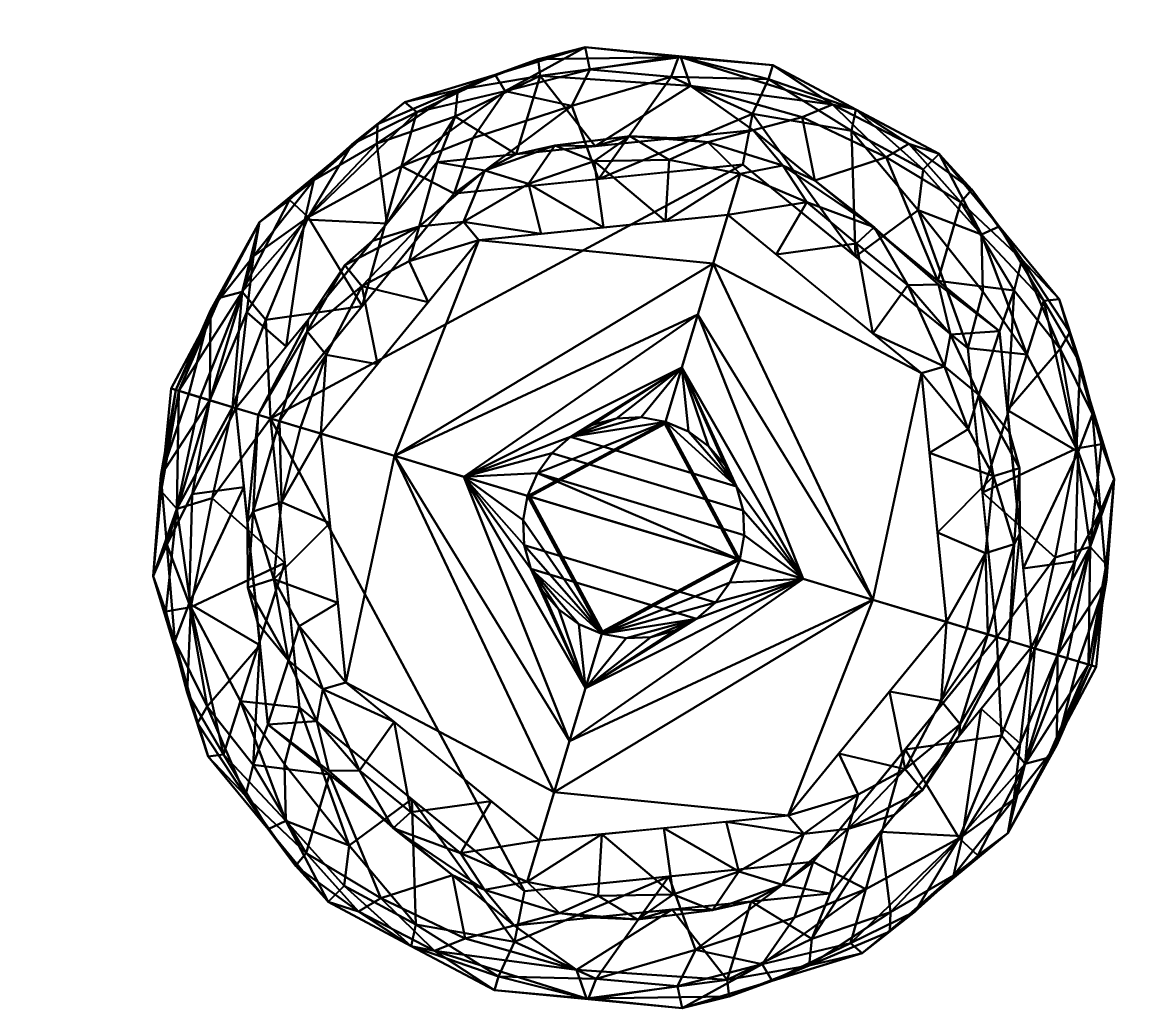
# Model space of a CAD drawing. Header units: millimetres. Extents: x -1750 to 1750, y -600 to 600.
# Drawn here: x 420.83 to 467.97, y 172.81 to 214.85 of the extents above; entities that cross this region are included whole.
import ezdxf

# ---------------------------------------------------------------- set-up
doc = ezdxf.new("R2010")
doc.units = ezdxf.units.MM
doc.layers.add('I-FURN-PNLS', color=7, linetype='Continuous', lineweight=40)

msp = doc.modelspace()

# ---------------------------------------------------------------- meshes
at = {"layer": 'I-FURN-PNLS', "color": 250, "true_color": 0x141414}
mesh = msp.add_polyface(dxfattribs=at)
corners = [(0, 600, 700), (0, 58.863, 700), (130, 58.863, 700), (130, -56.137, 700), (0, -56.137, 700), (0, -600, 700), (1550, -600, 700), (1594.504, -594.986, 700), (1636.777, -580.194, 700), (1674.698, -556.366, 700), (1706.366, -524.698, 700), (1730.194, -486.777, 700), (1744.986, -444.504, 700), (1750, -400, 700), (1750, 400, 700), (1744.986, 444.504, 700), (1730.194, 486.777, 700), (1706.366, 524.698, 700), (1674.698, 556.366, 700), (1636.777, 580.194, 700), (1594.504, 594.986, 700), (1550, 600, 700), (715.7, 60.559, 700), (715.7, -59.9, 700), (445.7, -59.9, 700), (445.7, 60.559, 700)]
mesh.append_faces([[corners[k] for k in face] for face in [(2, 25, 0, 1), (8, 13, 7)]], dxfattribs={"vtx0": -1, "vtx1": -1, "color": 250})
mesh.append_faces([[corners[k] for k in face] for face in [(21, 22, 14, 20)]], dxfattribs={"vtx0": -1, "vtx1": -1, "vtx2": -1, "color": 250})
mesh.append_faces([[corners[k] for k in face] for face in [(13, 23, 6, 7)]], dxfattribs={"vtx0": -1, "vtx1": -1, "vtx3": -1, "color": 250})
mesh.append_faces([[corners[k] for k in face] for face in [(22, 21, 0, 25), (25, 2, 3, 24), (18, 14, 15), (14, 22, 23, 13), (9, 12, 13, 8)]], dxfattribs={"vtx0": -1, "vtx2": -1, "color": 250})
mesh.append_faces([[corners[k] for k in face] for face in [(14, 18, 19, 20)]], dxfattribs={"vtx0": -1, "vtx3": -1, "color": 250})
mesh.append_faces([[corners[k] for k in face] for face in [(5, 6, 23, 24)]], dxfattribs={"vtx1": -1, "vtx3": -1, "color": 250})
mesh.append_faces([[corners[k] for k in face] for face in [(10, 11, 12, 9)]], dxfattribs={"vtx2": -1, "color": 250})
mesh.append_faces([[corners[k] for k in face] for face in [(3, 4, 5, 24)]], dxfattribs={"vtx2": -1, "vtx3": -1, "color": 250})
mesh.append_faces([[corners[k] for k in face] for face in [(15, 16, 17, 18)]], dxfattribs={"vtx3": -1, "color": 250})
mesh = msp.add_polyface(dxfattribs=at)
corners = [(0, 600, 675), (1550, 600, 675), (1594.504, 594.986, 675), (1636.777, 580.194, 675), (1674.698, 556.366, 675), (1706.366, 524.698, 675), (1730.194, 486.777, 675), (1744.986, 444.504, 675), (1750, 400, 675), (1750, -400, 675), (1744.986, -444.504, 675), (1730.194, -486.777, 675), (1706.366, -524.698, 675), (1674.698, -556.366, 675), (1636.777, -580.194, 675), (1594.504, -594.986, 675), (1550, -600, 675), (0, -600, 675), (0, -56.137, 675), (130, -56.137, 675), (130, 58.863, 675), (0, 58.863, 675), (715.7, 60.559, 675), (445.7, 60.559, 675), (445.7, -59.9, 675), (715.7, -59.9, 675)]
mesh.append_faces([[corners[k] for k in face] for face in [(19, 24, 17, 18), (3, 8, 2)]], dxfattribs={"vtx0": -1, "vtx1": -1, "color": 250})
mesh.append_faces([[corners[k] for k in face] for face in [(16, 25, 9, 15)]], dxfattribs={"vtx0": -1, "vtx1": -1, "vtx2": -1, "color": 250})
mesh.append_faces([[corners[k] for k in face] for face in [(8, 22, 1, 2)]], dxfattribs={"vtx0": -1, "vtx1": -1, "vtx3": -1, "color": 250})
mesh.append_faces([[corners[k] for k in face] for face in [(25, 16, 17, 24), (13, 9, 10), (4, 7, 8, 3)]], dxfattribs={"vtx0": -1, "vtx2": -1, "color": 250})
mesh.append_faces([[corners[k] for k in face] for face in [(9, 13, 14, 15)]], dxfattribs={"vtx0": -1, "vtx3": -1, "color": 250})
mesh.append_faces([[corners[k] for k in face] for face in [(23, 24, 19, 20), (8, 9, 25, 22), (0, 1, 22, 23)]], dxfattribs={"vtx1": -1, "vtx3": -1, "color": 250})
mesh.append_faces([[corners[k] for k in face] for face in [(5, 6, 7, 4)]], dxfattribs={"vtx2": -1, "color": 250})
mesh.append_faces([[corners[k] for k in face] for face in [(20, 21, 0, 23)]], dxfattribs={"vtx2": -1, "vtx3": -1, "color": 250})
mesh.append_faces([[corners[k] for k in face] for face in [(10, 11, 12, 13)]], dxfattribs={"vtx3": -1, "color": 250})
at = {"layer": 'I-FURN-PNLS', "color": 7, "true_color": 0xf7f7f7}
mesh = msp.add_polyface(dxfattribs=at)
corners = [(1550, 585, 725), (0, 585, 725), (0, 58.863, 725), (135, 58.863, 725), (135, -61.137, 725), (0, -61.137, 725), (0, -585, 725), (1550, -585, 725), (1597.882, -578.696, 725), (1642.5, -560.215, 725), (1680.815, -530.815, 725), (1710.215, -492.5, 725), (1728.696, -447.882, 725), (1735, -400, 725), (1735, 400, 725), (1728.696, 447.882, 725), (1710.215, 492.5, 725), (1680.815, 530.815, 725), (1642.5, 560.215, 725), (1597.882, 578.696, 725), (444.618, 59.299, 725), (715.378, 59.299, 725), (715.378, -59.025, 725), (444.618, -59.025, 725)]
mesh.append_faces([[corners[k] for k in face] for face in [(12, 10, 11)]], dxfattribs={"vtx0": -1, "color": 7})
mesh.append_faces([[corners[k] for k in face] for face in [(22, 13, 14, 21), (1, 20, 21, 0)]], dxfattribs={"vtx0": -1, "vtx2": -1, "color": 7})
mesh.append_faces([[corners[k] for k in face] for face in [(14, 19, 0, 21), (22, 6, 7, 13), (6, 22, 23, 4)]], dxfattribs={"vtx0": -1, "vtx2": -1, "vtx3": -1, "color": 7})
mesh.append_faces([[corners[k] for k in face] for face in [(8, 9, 13, 7)]], dxfattribs={"vtx1": -1, "vtx2": -1, "color": 7})
mesh.append_faces([[corners[k] for k in face] for face in [(14, 15, 18, 19), (12, 13, 9, 10), (23, 20, 3, 4)]], dxfattribs={"vtx1": -1, "vtx3": -1, "color": 7})
mesh.append_faces([[corners[k] for k in face] for face in [(4, 5, 6)]], dxfattribs={"vtx2": -1, "color": 7})
mesh.append_faces([[corners[k] for k in face] for face in [(1, 2, 3, 20)]], dxfattribs={"vtx2": -1, "vtx3": -1, "color": 7})
mesh.append_faces([[corners[k] for k in face] for face in [(15, 16, 17, 18)]], dxfattribs={"vtx3": -1, "color": 7})
mesh = msp.add_polyface(dxfattribs=at)
corners = [(1550, 585, 700), (1597.882, 578.696, 700), (1642.5, 560.215, 700), (1680.815, 530.815, 700), (1710.215, 492.5, 700), (1728.696, 447.882, 700), (1735, 400, 700), (1735, -400, 700), (1728.696, -447.882, 700), (1710.215, -492.5, 700), (1680.815, -530.815, 700), (1642.5, -560.215, 700), (1597.882, -578.696, 700), (1550, -585, 700), (0, -585, 700), (0, -61.137, 700), (135, -61.137, 700), (135, 58.863, 700), (0, 58.863, 700), (0, 585, 700), (444.618, 59.299, 700), (444.618, -59.025, 700), (715.378, -59.025, 700), (715.378, 59.299, 700)]
mesh.append_faces([[corners[k] for k in face] for face in [(5, 3, 4)]], dxfattribs={"vtx0": -1, "color": 7})
mesh.append_faces([[corners[k] for k in face] for face in [(13, 7, 12)]], dxfattribs={"vtx0": -1, "vtx1": -1, "color": 7})
mesh.append_faces([[corners[k] for k in face] for face in [(14, 16, 21, 22)]], dxfattribs={"vtx0": -1, "vtx1": -1, "vtx3": -1, "color": 7})
mesh.append_faces([[corners[k] for k in face] for face in [(17, 20, 21, 16)]], dxfattribs={"vtx0": -1, "vtx2": -1, "color": 7})
mesh.append_faces([[corners[k] for k in face] for face in [(6, 22, 23, 0)]], dxfattribs={"vtx0": -1, "vtx2": -1, "vtx3": -1, "color": 7})
mesh.append_faces([[corners[k] for k in face] for face in [(10, 11, 8, 9)]], dxfattribs={"vtx1": -1, "color": 7})
mesh.append_faces([[corners[k] for k in face] for face in [(1, 2, 6, 0), (6, 7, 22)]], dxfattribs={"vtx1": -1, "vtx2": -1, "color": 7})
mesh.append_faces([[corners[k] for k in face] for face in [(13, 14, 22, 7)]], dxfattribs={"vtx1": -1, "vtx2": -1, "vtx3": -1, "color": 7})
mesh.append_faces([[corners[k] for k in face] for face in [(23, 20, 19, 0), (2, 3, 5, 6), (11, 12, 7, 8)]], dxfattribs={"vtx1": -1, "vtx3": -1, "color": 7})
mesh.append_faces([[corners[k] for k in face] for face in [(14, 15, 16)]], dxfattribs={"vtx2": -1, "color": 7})
mesh.append_faces([[corners[k] for k in face] for face in [(17, 18, 19, 20)]], dxfattribs={"vtx2": -1, "vtx3": -1, "color": 7})
mesh = msp.add_polyface(dxfattribs=at)
corners = [(0, -250, 675), (1062.5, -250, 675), (1062.5, -247, 675), (0, -247, 675), (0, 150, 675), (1062.5, 150, 675), (1062.5, 153, 675), (0, 153, 675), (0, 250, 675), (0, 247, 675), (1062.5, 247, 675), (1062.5, 250, 675), (0, -150, 675), (0, -153, 675), (1062.5, -153, 675), (1062.5, -150, 675)]
mesh.append_faces([[corners[k] for k in face] for face in [(1, 2, 3, 0), (5, 6, 7, 4), (10, 11, 8, 9), (14, 15, 12, 13)]], dxfattribs={"color": 7})
mesh = msp.add_polyface(dxfattribs=at)
corners = [(0, 250, 13.838), (1062.5, 250, 13.838), (1062.5, 247, 13.838), (0, 247, 13.838), (0, -150, 13.838), (1062.5, -150, 13.838), (1062.5, -153, 13.838), (0, -153, 13.838), (0, -250, 13.838), (0, -247, 13.838), (1062.5, -247, 13.838), (1062.5, -250, 13.838), (0, 150, 13.838), (0, 153, 13.838), (1062.5, 153, 13.838), (1062.5, 150, 13.838)]
mesh.append_faces([[corners[k] for k in face] for face in [(2, 3, 0, 1), (6, 7, 4, 5), (10, 11, 8, 9), (15, 12, 13, 14)]], dxfattribs={"color": 7})
mesh = msp.add_polyface(dxfattribs=at)
corners = [(0, 247, 38.838), (0, 153, 38.838), (1062.5, 153, 38.838), (1062.5, 247, 38.838)]
mesh.append_faces([[corners[k] for k in face] for face in [(2, 3, 0, 1)]], dxfattribs={"color": 7})
mesh = msp.add_polyface(dxfattribs=at)
corners = [(0, 247, 13.838), (1062.5, 247, 13.838), (1062.5, 153, 13.838), (0, 153, 13.838)]
mesh.append_faces([[corners[k] for k in face] for face in [(2, 3, 0, 1)]], dxfattribs={"color": 7})
at = {"layer": 'I-FURN-PNLS', "color": 8, "true_color": 0x7f7f7f}
mesh = msp.add_polyface(dxfattribs=at)
corners = [(0, 247, 675), (0, 153, 675), (1062.5, 153, 675), (1062.5, 247, 675)]
mesh.append_faces([[corners[k] for k in face] for face in [(2, 3, 0, 1)]], dxfattribs={"color": 8})
mesh = msp.add_polyface(dxfattribs=at)
corners = [(0, 247, 650), (1062.5, 247, 650), (1062.5, 153, 650), (0, 153, 650)]
mesh.append_faces([[corners[k] for k in face] for face in [(2, 3, 0, 1)]], dxfattribs={"color": 8})
mesh = msp.add_polyface(dxfattribs=at)
corners = [(0, 247, 350), (0, 153, 350), (1062.5, 153, 350), (1062.5, 247, 350)]
mesh.append_faces([[corners[k] for k in face] for face in [(2, 3, 0, 1)]], dxfattribs={"color": 8})
mesh = msp.add_polyface(dxfattribs=at)
corners = [(0, 247, 325), (1062.5, 247, 325), (1062.5, 153, 325), (0, 153, 325)]
mesh.append_faces([[corners[k] for k in face] for face in [(2, 3, 0, 1)]], dxfattribs={"color": 8})
at = {"layer": 'I-FURN-PNLS', "color": 250, "true_color": 0x191919}
mesh = msp.add_polyface(dxfattribs=at)
corners = [(431.367, 198.032, -0.133), (429.754, 198.517, 0.202), (428.387, 198.928, 1.156), (427.474, 199.203, 2.583), (427.153, 199.299, 4.267), (430.908, 206.362, 4.267), (437.079, 211.451, 4.267), (444.728, 213.79, 4.267), (452.69, 213.024, 4.267), (459.753, 209.27, 4.267), (464.841, 203.099, 4.267), (467.181, 195.45, 4.267), (466.415, 187.488, 4.267), (466.094, 187.584, 2.583), (465.181, 187.859, 1.156), (463.814, 188.27, 0.202), (462.202, 188.755, -0.133), (460.966, 201.016, -0.133), (451.422, 208.811, -0.133), (439.162, 207.575, -0.133), (432.964, 206.571, 1.044), (465.581, 196.759, 1.044), (429.205, 203.16, 4.267), (466.834, 191.839, 4.267), (430.173, 203.412, 1.355), (466.165, 192.584, 1.355), (448.371, 212.539, 1.156), (456.024, 210.237, 1.156), (441.336, 211.92, 1.259), (461.55, 205.839, 1.259), (431.173, 202.215, 0.266), (435.264, 202.803, -0.133), (464.671, 192.137, 0.266), (461.584, 194.885, -0.133), (436.932, 208.736, 0.419), (437.576, 211.031, 2.043), (433.993, 208.906, 4.267), (432.178, 207.31, 2.606), (440.903, 212.62, 4.267), (434.839, 209.679, 2.661), (463.466, 200.753, 0.419), (464.195, 203.023, 2.043), (466.011, 199.274, 4.267), (466.644, 196.941, 2.606), (462.297, 206.184, 4.267), (465.732, 200.385, 2.661), (445.292, 208.193, -0.133), (456.194, 204.913, -0.133), (448.709, 213.407, 4.267), (456.221, 211.147, 4.267), (452.513, 212.437, 2.027), (451.835, 210.962, 0.445), (439.963, 209.931, 0.247), (444.157, 211.303, 0.348), (444.925, 212.848, 1.527), (461.598, 203.422, 0.247), (458.856, 206.88, 0.348), (459.069, 208.593, 1.527)]
mesh.append_faces([[corners[k] for k in face] for face in [(5, 24, 22), (8, 50, 48), (1, 30, 0), (47, 56, 17), (17, 40, 33), (36, 37, 5), (7, 28, 38), (42, 45, 10), (46, 51, 18), (49, 50, 8), (9, 57, 49)]], dxfattribs={"vtx0": -1, "vtx1": -1, "color": 250})
mesh.append_faces([[corners[k] for k in face] for face in [(29, 44, 41), (32, 21, 25), (42, 43, 45), (24, 30, 1), (28, 34, 35), (27, 51, 50), (3, 22, 24), (30, 24, 20), (40, 29, 41), (37, 20, 24), (27, 47, 51), (52, 34, 28), (32, 33, 21), (23, 13, 25), (17, 56, 55), (50, 49, 27), (35, 38, 28), (30, 20, 31), (27, 49, 57), (25, 15, 32), (43, 21, 45), (28, 53, 52), (34, 20, 35), (53, 28, 54), (40, 55, 29), (34, 31, 20), (37, 39, 20), (39, 37, 36), (5, 37, 24), (35, 20, 39), (35, 39, 6), (40, 21, 33), (40, 41, 21), (11, 25, 43), (10, 45, 41), (21, 43, 25), (41, 45, 21), (52, 53, 19), (26, 48, 50), (57, 56, 27), (26, 50, 51), (26, 51, 46), (52, 19, 34), (53, 26, 46), (26, 53, 54), (26, 54, 48), (54, 28, 7), (56, 29, 55), (55, 40, 17), (29, 56, 57), (56, 47, 27), (57, 9, 29)]], dxfattribs={"vtx0": -1, "vtx1": -1, "vtx2": -1, "color": 250})
mesh.append_faces([[corners[k] for k in face] for face in [(25, 14, 15), (32, 15, 16), (39, 36, 6), (32, 16, 33), (35, 6, 38), (29, 9, 44)]], dxfattribs={"vtx0": -1, "vtx2": -1, "color": 250})
mesh.append_faces([[corners[k] for k in face] for face in [(2, 3, 24), (13, 14, 25), (7, 48, 54), (1, 2, 24), (11, 23, 25), (31, 0, 30), (19, 31, 34), (42, 11, 43), (44, 10, 41), (47, 18, 51), (46, 19, 53)]], dxfattribs={"vtx1": -1, "vtx2": -1, "color": 250})
mesh.append_faces([[corners[k] for k in face] for face in [(23, 12, 13), (3, 4, 22)]], dxfattribs={"vtx2": -1, "color": 250})
mesh = msp.add_polyface(dxfattribs=at)
corners = [(427.153, 199.299, 4.267), (427.347, 199.241, 5.585), (427.91, 199.072, 6.782), (428.79, 198.807, 7.748), (429.907, 198.471, 8.395), (438.44, 208.918, 8.395), (451.861, 210.271, 8.395), (462.308, 201.737, 8.395), (463.661, 188.316, 8.395), (464.778, 187.98, 7.748), (465.659, 187.715, 6.782), (466.221, 187.546, 5.585), (466.415, 187.488, 4.267), (467.181, 195.45, 4.267), (464.841, 203.099, 4.267), (459.753, 209.27, 4.267), (452.69, 213.024, 4.267), (444.728, 213.79, 4.267), (437.079, 211.451, 4.267), (430.908, 206.362, 4.267), (434.174, 203.694, 8.395), (462.985, 195.027, 8.395), (430.649, 204.918, 6.605), (466.599, 194.103, 6.605), (429.205, 203.16, 4.267), (466.834, 191.839, 4.267), (428.825, 202.612, 5.899), (466.848, 191.173, 5.899), (435.878, 209.707, 6.903), (464.881, 200.982, 6.903), (430.373, 202.548, 7.748), (432.827, 206.484, 7.452), (465.522, 191.974, 7.748), (465.647, 196.611, 7.452), (442.819, 212.58, 6.944), (460.677, 207.207, 6.944), (433.206, 208.154, 6.193), (466.253, 198.213, 6.193), (435.916, 210.526, 5.615), (440.903, 212.62, 4.267), (439.329, 211.976, 6.262), (433.993, 208.906, 4.267), (439.216, 210.844, 7.558), (465.301, 201.686, 5.615), (462.297, 206.184, 4.267), (463.254, 204.778, 6.262), (466.011, 199.274, 4.267), (462.929, 203.459, 7.554), (462.646, 198.382, 8.395), (442.736, 213.283, 5.588), (448.782, 213.368, 6.154), (455.23, 211.352, 6.576), (461.134, 207.748, 5.588), (456.221, 211.147, 4.267), (458.457, 209.686, 6.22), (445.151, 209.594, 8.395), (441.796, 209.256, 8.395), (457.085, 206.004, 8.395), (457.507, 209.117, 7.548), (459.696, 203.871, 8.395), (453.94, 210.825, 7.707), (449.203, 212.155, 7.647), (454.473, 208.137, 8.395), (432.04, 201.082, 8.395), (463.323, 191.671, 8.395), (436.307, 206.306, 8.395), (448.709, 213.407, 4.267), (448.506, 209.932, 8.395)]
mesh.append_faces([[corners[k] for k in face] for face in [(4, 30, 3), (10, 27, 9), (24, 26, 19), (2, 26, 1), (53, 54, 15), (19, 36, 41), (44, 45, 14), (15, 52, 44), (55, 34, 56)]], dxfattribs={"vtx0": -1, "vtx1": -1, "color": 250})
mesh.append_faces([[corners[k] for k in face] for face in [(23, 27, 13), (19, 26, 22), (26, 24, 1), (22, 30, 31), (36, 31, 28), (42, 40, 28), (40, 38, 28), (49, 34, 50), (27, 11, 25), (43, 45, 29), (33, 23, 37), (3, 30, 22), (32, 23, 33), (45, 47, 29), (28, 38, 36), (26, 3, 22), (23, 9, 27), (23, 32, 9), (30, 63, 31), (31, 36, 22), (37, 46, 43), (28, 65, 42), (47, 45, 35), (37, 29, 33), (64, 32, 33), (47, 48, 29), (49, 50, 17), (51, 50, 61), (16, 50, 51), (36, 19, 22), (38, 41, 36), (29, 37, 43), (37, 23, 13), (54, 51, 58), (40, 42, 34), (38, 40, 18), (49, 40, 34), (52, 45, 44), (35, 45, 52), (14, 45, 43), (29, 48, 33), (51, 60, 58), (40, 49, 39), (52, 15, 54), (60, 51, 61), (54, 58, 35), (42, 56, 34), (35, 52, 54), (51, 54, 53), (50, 34, 61), (59, 47, 35), (60, 62, 58), (59, 35, 58), (61, 6, 60), (55, 61, 34), (28, 31, 65)]], dxfattribs={"vtx0": -1, "vtx1": -1, "vtx2": -1, "color": 250})
mesh.append_faces([[corners[k] for k in face] for face in [(40, 39, 18), (26, 2, 3), (38, 18, 41), (42, 65, 5), (37, 13, 46), (42, 5, 56), (60, 6, 62), (30, 4, 63)]], dxfattribs={"vtx0": -1, "vtx2": -1, "color": 250})
mesh.append_faces([[corners[k] for k in face] for face in [(8, 9, 32), (20, 65, 31, 63), (10, 11, 27), (7, 48, 47), (25, 13, 27), (64, 8, 32), (21, 64, 33, 48), (57, 59, 58, 62), (17, 39, 49), (46, 14, 43), (66, 17, 50, 16), (53, 16, 51), (59, 7, 47), (67, 6, 61, 55)]], dxfattribs={"vtx1": -1, "vtx2": -1, "color": 250})
mesh.append_faces([[corners[k] for k in face] for face in [(24, 0, 1), (11, 12, 25)]], dxfattribs={"vtx2": -1, "color": 250})
mesh = msp.add_polyface(dxfattribs=at)
corners = [(463.661, 188.316, 8.395), (462.308, 201.737, 8.395), (451.861, 210.271, 8.395), (438.44, 208.918, 8.395), (429.907, 198.471, 8.395), (430.841, 198.19, 8.784), (431.754, 197.915, 9.224), (432.644, 197.648, 9.714), (433.507, 197.388, 10.252), (440.22, 205.606, 10.252), (450.778, 206.67, 10.252), (458.997, 199.957, 10.252), (460.061, 189.399, 10.252), (460.925, 189.139, 9.714), (461.814, 188.872, 9.224), (462.727, 188.597, 8.784), (435.919, 200.341, 10.252), (459.678, 193.193, 10.252), (432.973, 202.224, 8.395), (463.175, 193.139, 8.395), (432.926, 201.724, 8.998), (462.938, 192.695, 8.998), (435.707, 205.571, 8.395), (437.678, 206.177, 9.224), (445.499, 206.138, 10.252), (445.151, 209.594, 8.395), (462.742, 197.438, 8.395), (461.432, 199.031, 9.224), (454.887, 203.314, 10.252), (457.085, 206.004, 8.395), (448.287, 209.017, 9.224), (454.129, 207.211, 9.248), (458.42, 203.692, 9.303), (442.321, 207.987, 9.446), (433.728, 200.733, 9.597), (438.07, 202.973, 10.252), (435.254, 203.644, 9.359), (434.528, 204.536, 8.821), (437.251, 204.715, 9.695), (439.561, 206.378, 9.663), (461.723, 192.311, 9.597), (459.337, 196.575, 10.252), (462.056, 195.58, 9.359), (463.154, 195.925, 8.821), (460.982, 197.576, 9.695), (459.972, 200.238, 9.663), (460.228, 201.598, 9.198), (459.696, 203.871, 8.395), (459.725, 203.712, 8.826), (456.997, 206.147, 8.921), (454.473, 208.137, 8.395), (453.111, 208.767, 8.795), (449.934, 209.754, 8.779), (446.616, 210.017, 8.795), (441.796, 209.256, 8.395), (440.463, 208.554, 8.882), (445.111, 208.954, 9.247), (448.506, 209.932, 8.395), (451.307, 208.423, 9.225), (443.44, 209.618, 8.82), (456.244, 205.464, 9.406), (448.139, 206.404, 10.252), (452.833, 204.992, 10.252), (456.942, 201.636, 10.252), (442.86, 205.872, 10.252)]
mesh.append_faces([[corners[k] for k in face] for face in [(5, 18, 4)]], dxfattribs={"vtx0": -1, "color": 250})
mesh.append_faces([[corners[k] for k in face] for face in [(35, 36, 16), (15, 21, 14), (18, 37, 22), (9, 38, 35), (14, 40, 13), (11, 45, 63), (64, 39, 9)]], dxfattribs={"vtx0": -1, "vtx1": -1, "color": 250})
mesh.append_faces([[corners[k] for k in face] for face in [(21, 42, 40), (30, 58, 52), (36, 37, 20), (18, 20, 37), (42, 43, 27), (38, 39, 23), (14, 21, 40), (58, 10, 31), (15, 19, 21), (5, 20, 18), (51, 31, 49), (39, 64, 33), (39, 55, 23), (45, 11, 44), (36, 20, 34), (49, 32, 48), (49, 60, 32), (51, 49, 50), (45, 46, 32), (53, 30, 52), (38, 23, 36), (6, 34, 20), (36, 34, 16), (38, 9, 39), (37, 23, 22), (23, 37, 36), (36, 35, 38), (55, 39, 33), (43, 42, 21), (40, 42, 17), (44, 42, 27), (19, 43, 21), (27, 43, 26), (44, 27, 45), (41, 42, 44), (46, 45, 27), (45, 32, 63), (27, 1, 46), (49, 31, 60), (46, 48, 32), (1, 48, 46), (48, 29, 49), (52, 51, 2), (58, 31, 51), (57, 53, 52), (56, 30, 53), (33, 59, 55), (23, 55, 3), (33, 56, 59), (56, 53, 59), (24, 56, 33), (52, 58, 51), (56, 61, 30), (25, 59, 53), (54, 55, 59), (61, 58, 30), (62, 60, 31), (60, 63, 32)]], dxfattribs={"vtx0": -1, "vtx1": -1, "vtx2": -1, "color": 250})
mesh.append_faces([[corners[k] for k in face] for face in [(40, 17, 12), (20, 5, 6), (34, 6, 7), (49, 29, 50), (53, 57, 25), (52, 2, 57), (31, 10, 62)]], dxfattribs={"vtx0": -1, "vtx2": -1, "color": 250})
mesh.append_faces([[corners[k] for k in face] for face in [(48, 1, 47, 29), (60, 62, 28, 63)]], dxfattribs={"vtx0": -1, "vtx3": -1, "color": 250})
mesh.append_faces([[corners[k] for k in face] for face in [(8, 16, 34), (26, 1, 27), (12, 13, 40), (19, 26, 43), (3, 22, 23), (7, 8, 34), (61, 10, 58), (41, 17, 42), (25, 54, 59), (24, 61, 56), (11, 41, 44), (50, 2, 51), (54, 3, 55), (64, 24, 33)]], dxfattribs={"vtx1": -1, "vtx2": -1, "color": 250})
mesh.append_faces([[corners[k] for k in face] for face in [(15, 0, 19)]], dxfattribs={"vtx2": -1, "color": 250})
mesh = msp.add_polyface(dxfattribs=at)
corners = [(431.367, 198.032, -0.133), (439.162, 207.575, -0.133), (451.422, 208.811, -0.133), (460.966, 201.016, -0.133), (462.202, 188.755, -0.133), (454.406, 179.212, -0.133), (442.146, 177.976, -0.133), (432.603, 185.771, -0.133)]
mesh.append_faces([[corners[k] for k in face] for face in [(0, 6, 7)]], dxfattribs={"vtx0": -1, "color": 250})
mesh.append_faces([[corners[k] for k in face] for face in [(1, 2, 0)]], dxfattribs={"vtx1": -1, "color": 250})
mesh.append_faces([[corners[k] for k in face] for face in [(4, 5, 6, 0), (2, 3, 4, 0)]], dxfattribs={"vtx2": -1, "vtx3": -1, "color": 250})
mesh = msp.add_polyface(dxfattribs=at)
corners = [(450.778, 206.67, 10.252), (440.22, 205.606, 10.252), (433.507, 197.388, 10.252), (434.572, 186.83, 10.252), (442.79, 180.117, 10.252), (443.41, 182.178, 11.473), (444.061, 184.34, 12.483), (444.736, 186.586, 13.274), (445.43, 188.893, 13.838), (444.462, 189.307, 13.838), (443.611, 189.926, 13.838), (442.919, 190.719, 13.838), (442.421, 191.646, 13.838), (442.142, 192.661, 13.838), (442.095, 193.713, 13.838), (442.283, 194.747, 13.838), (442.698, 195.715, 13.838), (443.317, 196.566, 13.838), (444.11, 197.258, 13.838), (445.037, 197.757, 13.838), (446.052, 198.036, 13.838), (447.103, 198.083, 13.838), (448.138, 197.894, 13.838), (448.832, 200.201, 13.274), (449.508, 202.447, 12.483), (450.158, 204.609, 11.473), (436.638, 196.446, 12.005), (439.582, 195.56, 13.153)]
mesh.append_faces([[corners[k] for k in face] for face in [(23, 21, 22)]], dxfattribs={"vtx0": -1, "color": 250})
mesh.append_faces([[corners[k] for k in face] for face in [(6, 26, 5), (3, 26, 2), (7, 27, 6), (13, 27, 12), (25, 26, 24), (11, 7, 10), (15, 27, 14), (17, 27, 16), (18, 27, 17), (21, 23, 20), (19, 23, 18)]], dxfattribs={"vtx0": -1, "vtx1": -1, "color": 250})
mesh.append_faces([[corners[k] for k in face] for face in [(26, 6, 27), (3, 5, 26), (26, 27, 24), (12, 27, 7), (27, 18, 23), (26, 25, 1)]], dxfattribs={"vtx0": -1, "vtx1": -1, "vtx2": -1, "color": 250})
mesh.append_faces([[corners[k] for k in face] for face in [(27, 13, 14), (7, 9, 10), (7, 11, 12), (26, 1, 2), (23, 19, 20)]], dxfattribs={"vtx0": -1, "vtx2": -1, "color": 250})
mesh.append_faces([[corners[k] for k in face] for face in [(4, 5, 3), (0, 1, 25)]], dxfattribs={"vtx1": -1, "color": 250})
mesh.append_faces([[corners[k] for k in face] for face in [(23, 24, 27), (15, 16, 27)]], dxfattribs={"vtx1": -1, "vtx2": -1, "color": 250})
mesh.append_faces([[corners[k] for k in face] for face in [(7, 8, 9)]], dxfattribs={"vtx2": -1, "color": 250})
mesh = msp.add_polyface(dxfattribs=at)
corners = [(448.138, 197.894, 13.838), (449.106, 197.48, 13.838), (449.957, 196.861, 13.838), (450.649, 196.068, 13.838), (451.147, 195.141, 13.838), (451.427, 194.126, 13.838), (451.473, 193.074, 13.838), (451.285, 192.039, 13.838), (450.871, 191.072, 13.838), (450.252, 190.221, 13.838), (449.458, 189.529, 13.838), (448.531, 189.03, 13.838), (447.516, 188.751, 13.838), (446.465, 188.704, 13.838), (445.43, 188.893, 13.838), (444.736, 186.586, 13.274), (444.061, 184.34, 12.483), (443.41, 182.178, 11.473), (442.79, 180.117, 10.252), (453.348, 181.181, 10.252), (460.061, 189.399, 10.252), (458.997, 199.957, 10.252), (450.778, 206.67, 10.252), (450.158, 204.609, 11.473), (449.508, 202.447, 12.483), (448.832, 200.201, 13.274), (456.93, 190.341, 12.005), (453.986, 191.227, 13.153)]
mesh.append_faces([[corners[k] for k in face] for face in [(15, 13, 14)]], dxfattribs={"vtx0": -1, "color": 250})
mesh.append_faces([[corners[k] for k in face] for face in [(7, 27, 6), (24, 26, 23), (21, 26, 20), (5, 27, 4), (3, 25, 2), (9, 27, 8), (10, 27, 9), (25, 27, 24), (13, 15, 12), (11, 15, 10), (20, 26, 19)]], dxfattribs={"vtx0": -1, "vtx1": -1, "color": 250})
mesh.append_faces([[corners[k] for k in face] for face in [(24, 27, 26), (27, 25, 4), (17, 19, 26), (27, 10, 15), (26, 27, 16), (26, 21, 23)]], dxfattribs={"vtx0": -1, "vtx1": -1, "vtx2": -1, "color": 250})
mesh.append_faces([[corners[k] for k in face] for face in [(27, 5, 6), (25, 1, 2), (25, 3, 4), (26, 16, 17), (15, 11, 12)]], dxfattribs={"vtx0": -1, "vtx2": -1, "color": 250})
mesh.append_faces([[corners[k] for k in face] for face in [(22, 23, 21), (18, 19, 17)]], dxfattribs={"vtx1": -1, "color": 250})
mesh.append_faces([[corners[k] for k in face] for face in [(7, 8, 27), (15, 16, 27)]], dxfattribs={"vtx1": -1, "vtx2": -1, "color": 250})
mesh.append_faces([[corners[k] for k in face] for face in [(25, 0, 1)]], dxfattribs={"vtx2": -1, "color": 250})
mesh = msp.add_polyface(dxfattribs=at)
corners = [(463.661, 188.316, 8.395), (455.128, 177.869, 8.395), (441.707, 176.516, 8.395), (431.26, 185.05, 8.395), (429.907, 198.471, 8.395), (428.79, 198.807, 7.748), (427.91, 199.072, 6.782), (427.347, 199.241, 5.585), (427.153, 199.299, 4.267), (426.387, 191.337, 4.267), (428.727, 183.688, 4.267), (433.815, 177.517, 4.267), (440.878, 173.763, 4.267), (448.84, 172.997, 4.267), (456.489, 175.336, 4.267), (462.661, 180.425, 4.267), (466.415, 187.488, 4.267), (466.221, 187.546, 5.585), (465.659, 187.715, 6.782), (464.778, 187.98, 7.748), (459.395, 183.093, 8.395), (430.584, 191.76, 8.395), (462.919, 181.869, 6.605), (426.969, 192.684, 6.605), (464.363, 183.627, 4.267), (426.735, 194.948, 4.267), (464.743, 184.175, 5.899), (426.72, 195.614, 5.899), (457.69, 177.08, 6.903), (428.688, 185.805, 6.903), (463.195, 184.239, 7.748), (460.741, 180.303, 7.452), (428.046, 194.813, 7.748), (427.921, 190.176, 7.452), (450.749, 174.207, 6.944), (432.891, 179.58, 6.944), (460.362, 178.633, 6.193), (427.315, 188.574, 6.193), (457.652, 176.261, 5.615), (452.665, 174.167, 4.267), (454.239, 174.811, 6.262), (459.575, 177.881, 4.267), (454.352, 175.943, 7.558), (428.268, 185.101, 5.615), (431.271, 180.603, 4.267), (430.314, 182.009, 6.262), (427.557, 187.513, 4.267), (430.64, 183.327, 7.554), (430.922, 188.405, 8.395), (450.832, 173.504, 5.588), (444.786, 173.419, 6.154), (438.338, 175.435, 6.576), (432.434, 179.039, 5.588), (437.347, 175.64, 4.267), (435.111, 177.101, 6.22), (448.417, 177.193, 8.395), (451.773, 177.531, 8.395), (436.483, 180.783, 8.395), (436.061, 177.67, 7.548), (433.872, 182.916, 8.395), (439.628, 175.962, 7.707), (444.365, 174.632, 7.647), (439.095, 178.65, 8.395), (461.528, 185.705, 8.395), (430.245, 195.116, 8.395), (457.261, 180.481, 8.395), (444.859, 173.38, 4.267), (445.062, 176.855, 8.395)]
mesh.append_faces([[corners[k] for k in face] for face in [(6, 27, 5), (18, 26, 17), (19, 26, 18), (0, 30, 19), (24, 26, 15), (48, 47, 3), (53, 54, 11), (15, 36, 41), (44, 45, 10), (11, 52, 44), (55, 34, 56)]], dxfattribs={"vtx0": -1, "vtx1": -1, "color": 250})
mesh.append_faces([[corners[k] for k in face] for face in [(15, 26, 22), (32, 23, 33), (19, 30, 22), (40, 28, 42), (26, 24, 17), (28, 38, 36), (27, 7, 25), (36, 31, 28), (26, 19, 22), (40, 38, 28), (22, 30, 31), (49, 34, 50), (23, 27, 9), (29, 45, 47), (28, 65, 42), (37, 33, 23), (45, 29, 43), (27, 23, 5), (31, 36, 22), (37, 46, 43), (5, 23, 32), (30, 63, 31), (47, 45, 35), (37, 29, 33), (64, 32, 33), (47, 48, 29), (49, 50, 13), (51, 50, 61), (12, 50, 51), (36, 15, 22), (38, 41, 36), (29, 37, 43), (37, 23, 9), (54, 51, 58), (40, 42, 34), (38, 40, 14), (49, 40, 34), (52, 45, 44), (35, 45, 52), (10, 45, 43), (29, 48, 33), (51, 60, 58), (40, 49, 39), (52, 11, 54), (60, 51, 61), (54, 58, 35), (42, 56, 34), (35, 52, 54), (51, 54, 53), (50, 34, 61), (59, 47, 35), (60, 62, 58), (59, 35, 58), (61, 2, 60), (55, 61, 34), (28, 31, 65)]], dxfattribs={"vtx0": -1, "vtx1": -1, "vtx2": -1, "color": 250})
mesh.append_faces([[corners[k] for k in face] for face in [(27, 25, 9), (38, 14, 41), (42, 65, 1), (37, 9, 46), (42, 1, 56), (60, 2, 62), (30, 0, 63)]], dxfattribs={"vtx0": -1, "vtx2": -1, "color": 250})
mesh.append_faces([[corners[k] for k in face] for face in [(20, 65, 31, 63), (39, 14, 40), (6, 7, 27), (4, 5, 32), (64, 4, 32), (21, 64, 33, 48), (57, 59, 58, 62), (13, 39, 49), (46, 10, 43), (66, 13, 50, 12), (53, 12, 51), (59, 3, 47), (67, 2, 61, 55)]], dxfattribs={"vtx1": -1, "vtx2": -1, "color": 250})
mesh.append_faces([[corners[k] for k in face] for face in [(24, 16, 17), (7, 8, 25)]], dxfattribs={"vtx2": -1, "color": 250})
mesh = msp.add_polyface(dxfattribs=at)
corners = [(466.415, 187.488, 4.267), (462.661, 180.425, 4.267), (456.489, 175.336, 4.267), (448.84, 172.997, 4.267), (440.878, 173.763, 4.267), (433.815, 177.517, 4.267), (428.727, 183.688, 4.267), (426.387, 191.337, 4.267), (427.153, 199.299, 4.267), (427.474, 199.203, 2.583), (428.387, 198.928, 1.156), (429.754, 198.517, 0.202), (431.367, 198.032, -0.133), (432.603, 185.771, -0.133), (442.146, 177.976, -0.133), (454.406, 179.212, -0.133), (462.202, 188.755, -0.133), (463.814, 188.27, 0.202), (465.181, 187.859, 1.156), (466.094, 187.584, 2.583), (460.604, 180.216, 1.044), (427.988, 190.028, 1.044), (464.363, 183.627, 4.267), (426.735, 194.948, 4.267), (463.395, 183.375, 1.355), (427.403, 194.203, 1.355), (445.197, 174.248, 1.156), (437.544, 176.55, 1.156), (452.232, 174.867, 1.259), (432.019, 180.948, 1.259), (462.395, 184.572, 0.266), (458.304, 183.984, -0.133), (428.897, 194.65, 0.266), (431.985, 191.902, -0.133), (456.636, 178.051, 0.419), (455.992, 175.756, 2.043), (459.575, 177.881, 4.267), (461.391, 179.477, 2.606), (452.665, 174.167, 4.267), (458.729, 177.108, 2.661), (430.102, 186.034, 0.419), (429.373, 183.764, 2.043), (427.557, 187.513, 4.267), (426.924, 189.846, 2.606), (431.271, 180.603, 4.267), (427.836, 186.402, 2.661), (448.276, 178.594, -0.133), (437.374, 181.874, -0.133), (444.859, 173.38, 4.267), (437.347, 175.64, 4.267), (441.055, 174.35, 2.027), (441.734, 175.825, 0.445), (453.606, 176.856, 0.247), (449.411, 175.484, 0.348), (448.644, 173.939, 1.527), (431.971, 183.365, 0.247), (434.712, 179.906, 0.348), (434.499, 178.194, 1.527)]
mesh.append_faces([[corners[k] for k in face] for face in [(22, 19, 0)]], dxfattribs={"vtx0": -1, "color": 250})
mesh.append_faces([[corners[k] for k in face] for face in [(17, 30, 16), (1, 24, 22), (23, 25, 7), (4, 50, 48), (13, 40, 33), (36, 37, 1), (3, 28, 38), (42, 45, 6), (46, 51, 14), (48, 54, 3), (5, 57, 49)]], dxfattribs={"vtx0": -1, "vtx1": -1, "color": 250})
mesh.append_faces([[corners[k] for k in face] for face in [(15, 34, 52), (17, 24, 30), (28, 34, 35), (29, 44, 41), (32, 21, 25), (19, 22, 24), (30, 20, 31), (54, 53, 28), (43, 21, 45), (27, 47, 51), (28, 53, 52), (30, 24, 20), (56, 27, 57), (35, 38, 28), (32, 33, 21), (42, 43, 45), (9, 25, 23), (40, 29, 41), (27, 49, 57), (32, 25, 11), (50, 27, 51), (37, 20, 24), (56, 55, 13), (34, 20, 35), (26, 48, 50), (40, 55, 29), (34, 31, 20), (37, 39, 20), (39, 37, 36), (1, 37, 24), (35, 20, 39), (35, 39, 2), (40, 21, 33), (40, 41, 21), (7, 25, 43), (6, 45, 41), (21, 43, 25), (41, 45, 21), (52, 53, 15), (26, 50, 51), (27, 50, 49), (26, 51, 46), (52, 34, 28), (53, 26, 46), (26, 53, 54), (26, 54, 48), (54, 28, 3), (56, 29, 55), (55, 40, 13), (29, 56, 57), (56, 47, 27), (57, 5, 29)]], dxfattribs={"vtx0": -1, "vtx1": -1, "vtx2": -1, "color": 250})
mesh.append_faces([[corners[k] for k in face] for face in [(39, 36, 2), (32, 12, 33), (35, 2, 38), (29, 5, 44)]], dxfattribs={"vtx0": -1, "vtx2": -1, "color": 250})
mesh.append_faces([[corners[k] for k in face] for face in [(18, 19, 24), (17, 18, 24), (10, 11, 25), (13, 47, 56), (11, 12, 32), (9, 10, 25), (31, 16, 30), (15, 31, 34), (42, 7, 43), (44, 6, 41), (4, 49, 50), (47, 14, 51), (46, 15, 53)]], dxfattribs={"vtx1": -1, "vtx2": -1, "color": 250})
mesh.append_faces([[corners[k] for k in face] for face in [(23, 8, 9)]], dxfattribs={"vtx2": -1, "color": 250})
mesh = msp.add_polyface(dxfattribs=at)
corners = [(442.79, 180.117, 10.252), (434.572, 186.83, 10.252), (433.507, 197.388, 10.252), (432.644, 197.648, 9.714), (431.754, 197.915, 9.224), (430.841, 198.19, 8.784), (429.907, 198.471, 8.395), (431.26, 185.05, 8.395), (441.707, 176.516, 8.395), (455.128, 177.869, 8.395), (463.661, 188.316, 8.395), (462.727, 188.597, 8.784), (461.814, 188.872, 9.224), (460.925, 189.139, 9.714), (460.061, 189.399, 10.252), (453.348, 181.181, 10.252), (457.649, 186.446, 10.252), (433.89, 193.594, 10.252), (460.595, 184.563, 8.395), (430.393, 193.648, 8.395), (460.642, 185.063, 8.998), (430.63, 194.091, 8.998), (457.861, 181.216, 8.395), (455.891, 180.61, 9.224), (448.069, 180.649, 10.252), (448.417, 177.193, 8.395), (430.827, 189.349, 8.395), (432.136, 187.756, 9.224), (438.681, 183.473, 10.252), (436.483, 180.783, 8.395), (445.282, 177.77, 9.224), (439.44, 179.576, 9.248), (435.148, 183.095, 9.303), (451.248, 178.8, 9.446), (459.84, 186.054, 9.597), (455.498, 183.814, 10.252), (458.315, 183.143, 9.359), (459.04, 182.251, 8.821), (456.317, 182.072, 9.695), (454.007, 180.409, 9.663), (431.845, 194.476, 9.597), (434.231, 190.212, 10.252), (431.512, 191.207, 9.359), (430.414, 190.862, 8.821), (432.587, 189.211, 9.695), (433.596, 186.549, 9.663), (433.34, 185.189, 9.198), (433.872, 182.916, 8.395), (433.843, 183.075, 8.826), (436.571, 180.64, 8.921), (439.095, 178.65, 8.395), (440.457, 178.02, 8.795), (443.634, 177.033, 8.779), (446.953, 176.77, 8.795), (451.773, 177.531, 8.395), (453.105, 178.233, 8.882), (448.457, 177.833, 9.247), (445.062, 176.855, 8.395), (442.261, 178.364, 9.225), (450.128, 177.169, 8.82), (437.324, 181.323, 9.406), (445.429, 180.383, 10.252), (440.735, 181.795, 10.252), (436.626, 185.151, 10.252), (450.708, 180.915, 10.252)]
mesh.append_faces([[corners[k] for k in face] for face in [(11, 18, 10)]], dxfattribs={"vtx0": -1, "color": 250})
mesh.append_faces([[corners[k] for k in face] for face in [(35, 36, 16), (5, 21, 4), (18, 37, 22), (15, 38, 35), (4, 40, 3), (1, 45, 63), (24, 33, 64)]], dxfattribs={"vtx0": -1, "vtx1": -1, "color": 250})
mesh.append_faces([[corners[k] for k in face] for face in [(21, 42, 40), (11, 20, 18), (42, 43, 27), (36, 20, 34), (37, 18, 20), (23, 38, 39), (30, 58, 52), (36, 37, 20), (45, 1, 44), (58, 0, 31), (5, 19, 21), (4, 21, 40), (39, 55, 23), (51, 31, 49), (49, 32, 48), (49, 60, 32), (51, 49, 50), (45, 46, 32), (53, 30, 52), (38, 23, 36), (12, 34, 20), (36, 34, 16), (38, 15, 39), (37, 23, 22), (23, 37, 36), (36, 35, 38), (39, 64, 33), (55, 39, 33), (43, 42, 21), (40, 42, 17), (44, 42, 27), (19, 43, 21), (27, 43, 26), (44, 27, 45), (41, 42, 44), (46, 45, 27), (45, 32, 63), (27, 7, 46), (49, 31, 60), (46, 48, 32), (7, 48, 46), (48, 29, 49), (52, 51, 8), (58, 31, 51), (57, 53, 52), (56, 30, 53), (33, 59, 55), (23, 55, 9), (33, 56, 59), (56, 53, 59), (24, 56, 33), (52, 58, 51), (56, 61, 30), (25, 59, 53), (54, 55, 59), (61, 58, 30), (62, 60, 31), (60, 63, 32)]], dxfattribs={"vtx0": -1, "vtx1": -1, "vtx2": -1, "color": 250})
mesh.append_faces([[corners[k] for k in face] for face in [(20, 11, 12), (34, 12, 13), (40, 17, 2), (40, 2, 3), (39, 15, 64), (49, 29, 50), (53, 57, 25), (52, 8, 57), (31, 0, 62)]], dxfattribs={"vtx0": -1, "vtx2": -1, "color": 250})
mesh.append_faces([[corners[k] for k in face] for face in [(48, 7, 47, 29), (60, 62, 28, 63)]], dxfattribs={"vtx0": -1, "vtx3": -1, "color": 250})
mesh.append_faces([[corners[k] for k in face] for face in [(26, 7, 27), (14, 16, 34), (13, 14, 34), (61, 0, 58), (19, 26, 43), (41, 17, 42), (9, 22, 23), (25, 54, 59), (24, 61, 56), (1, 41, 44), (50, 8, 51), (54, 9, 55)]], dxfattribs={"vtx1": -1, "vtx2": -1, "color": 250})
mesh.append_faces([[corners[k] for k in face] for face in [(5, 6, 19)]], dxfattribs={"vtx2": -1, "color": 250})
mesh = msp.add_polyface(dxfattribs=at)
corners = [(451.285, 192.039, 13.852), (451.473, 193.074, 13.849), (451.427, 194.126, 13.845), (451.147, 195.141, 13.841), (450.649, 196.068, 13.838), (449.957, 196.861, 13.838), (449.106, 197.48, 13.838), (448.138, 197.894, 13.838), (447.103, 198.083, 13.838), (446.052, 198.036, 13.838), (445.037, 197.757, 13.838), (444.11, 197.258, 13.841), (443.317, 196.566, 13.845), (442.698, 195.715, 13.849), (442.283, 194.747, 13.867), (448.138, 197.894, 13.867)]
mesh.append_faces([[corners[k] for k in face] for face in [(5, 3, 4), (15, 13, 14)]], dxfattribs={"vtx0": -1, "color": 250})
mesh.append_faces([[corners[k] for k in face] for face in [(8, 11, 7)]], dxfattribs={"vtx0": -1, "vtx1": -1, "color": 250})
mesh.append_faces([[corners[k] for k in face] for face in [(3, 7, 11)]], dxfattribs={"vtx0": -1, "vtx1": -1, "vtx2": -1, "color": 250})
mesh.append_faces([[corners[k] for k in face] for face in [(3, 5, 6), (3, 6, 7), (13, 0, 1), (11, 8, 9), (13, 15, 0)]], dxfattribs={"vtx0": -1, "vtx2": -1, "color": 250})
mesh.append_faces([[corners[k] for k in face] for face in [(2, 3, 11, 12), (1, 2, 12, 13)]], dxfattribs={"vtx1": -1, "vtx3": -1, "color": 250})
mesh.append_faces([[corners[k] for k in face] for face in [(9, 10, 11)]], dxfattribs={"vtx2": -1, "color": 250})
mesh = msp.add_polyface(dxfattribs=at)
corners = [(451.189, 192.068, 34.867), (451.189, 192.068, 29.617), (451.189, 192.068, 24.367), (451.189, 192.068, 19.117), (451.189, 192.068, 13.867), (448.109, 197.798, 13.867), (442.379, 194.719, 13.867), (442.379, 194.719, 19.117), (442.379, 194.719, 24.367), (442.379, 194.719, 29.617), (442.379, 194.719, 34.867), (448.109, 197.798, 34.867)]
mesh.append_faces([[corners[k] for k in face] for face in [(8, 11, 5)]], dxfattribs={"vtx0": -1, "vtx1": -1, "vtx2": -1, "color": 250})
mesh.append_faces([[corners[k] for k in face] for face in [(11, 1, 2, 5)]], dxfattribs={"vtx0": -1, "vtx2": -1, "vtx3": -1, "color": 250})
mesh.append_faces([[corners[k] for k in face] for face in [(3, 4, 5, 2), (11, 0, 1), (9, 10, 11, 8)]], dxfattribs={"vtx2": -1, "color": 250})
mesh.append_faces([[corners[k] for k in face] for face in [(5, 6, 7, 8)]], dxfattribs={"vtx3": -1, "color": 250})
mesh = msp.add_polyface(dxfattribs=at)
corners = [(442.379, 194.719, 34.867), (445.459, 188.989, 34.867), (451.189, 192.068, 34.867), (448.109, 197.798, 34.867)]
mesh.append_faces([[corners[k] for k in face] for face in [(3, 0, 1, 2)]], dxfattribs={"color": 250})
mesh = msp.add_polyface(dxfattribs=at)
corners = [(442.283, 194.747, 13.852), (442.095, 193.713, 13.849), (442.142, 192.661, 13.845), (442.421, 191.646, 13.841), (442.919, 190.719, 13.838), (443.611, 189.926, 13.838), (444.462, 189.307, 13.838), (445.43, 188.893, 13.838), (446.465, 188.704, 13.838), (447.516, 188.751, 13.838), (448.531, 189.03, 13.838), (449.458, 189.529, 13.841), (450.252, 190.221, 13.845), (450.871, 191.072, 13.849), (451.285, 192.039, 13.852), (445.43, 188.893, 13.852)]
mesh.append_faces([[corners[k] for k in face] for face in [(5, 3, 4), (11, 9, 10)]], dxfattribs={"vtx0": -1, "color": 250})
mesh.append_faces([[corners[k] for k in face] for face in [(7, 3, 6), (8, 11, 7)]], dxfattribs={"vtx0": -1, "vtx1": -1, "color": 250})
mesh.append_faces([[corners[k] for k in face] for face in [(15, 2, 12), (3, 7, 11)]], dxfattribs={"vtx0": -1, "vtx1": -1, "vtx2": -1, "color": 250})
mesh.append_faces([[corners[k] for k in face] for face in [(12, 2, 3, 11), (3, 5, 6), (15, 12, 13), (11, 8, 9)]], dxfattribs={"vtx0": -1, "vtx2": -1, "color": 250})
mesh.append_faces([[corners[k] for k in face] for face in [(14, 15, 13)]], dxfattribs={"vtx1": -1, "color": 250})
mesh.append_faces([[corners[k] for k in face] for face in [(1, 2, 15)]], dxfattribs={"vtx1": -1, "vtx2": -1, "color": 250})
mesh.append_faces([[corners[k] for k in face] for face in [(15, 0, 1)]], dxfattribs={"vtx2": -1, "color": 250})
mesh = msp.add_polyface(dxfattribs=at)
corners = [(442.379, 194.719, 13.852), (445.459, 188.989, 13.852), (451.189, 192.068, 13.867), (451.189, 192.068, 19.117), (451.189, 192.068, 24.367), (451.189, 192.068, 29.617), (451.189, 192.068, 34.867), (445.459, 188.989, 34.867), (442.379, 194.719, 34.867), (442.379, 194.719, 29.617), (442.379, 194.719, 24.367), (442.379, 194.719, 19.117)]
mesh.append_faces([[corners[k] for k in face] for face in [(1, 10, 11, 0), (7, 4, 5, 6)]], dxfattribs={"vtx0": -1, "color": 250})
mesh.append_faces([[corners[k] for k in face] for face in [(7, 10, 4), (10, 1, 4)]], dxfattribs={"vtx0": -1, "vtx1": -1, "vtx2": -1, "color": 250})
mesh.append_faces([[corners[k] for k in face] for face in [(7, 8, 9, 10), (1, 2, 3, 4)]], dxfattribs={"vtx3": -1, "color": 250})

doc.saveas('drawing.dxf')
